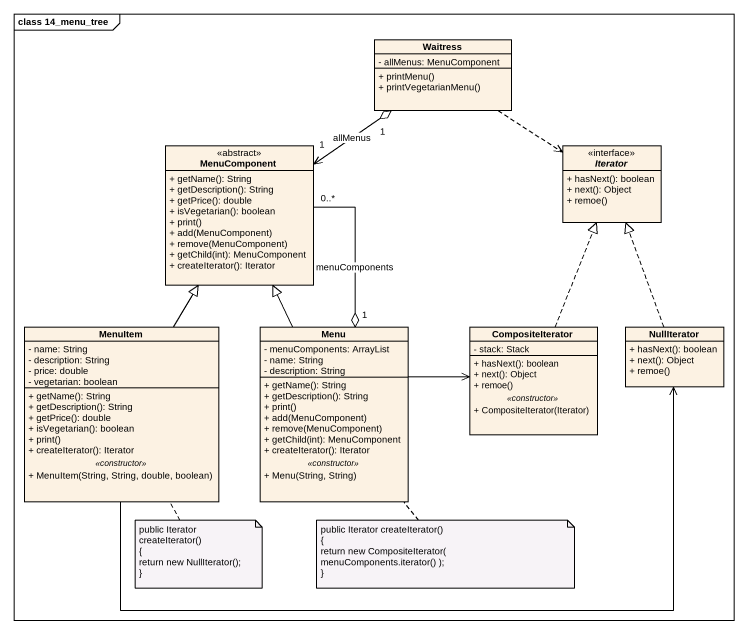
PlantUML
@startuml
mainframe class 14_menu_tree
hide circle
hide empty members
skinparam classAttributeIconSize 0
class Waitress {
  - allMenus: MenuComponent
  + printMenu()
  + printVegetarianMenu()
}
class MenuComponent <<abstract>> {
  + getName(): String
  + getDescription(): String
  + getPrice(): double
  + isVegetarian(): boolean
  + print()
  + add(MenuComponent)
  + remove(MenuComponent)
  + getChild(int): MenuComponent
  + createIterator(): Iterator
}
interface Iterator {
  + hasNext(): boolean
  + next(): Object
  + remoe()
}
class MenuItem {
  - name: String
  - description: String
  - price: double
  - vegetarian: boolean
  --
  + getName(): String
  + getDescription(): String
  + getPrice(): double
  + isVegetarian(): boolean
  + print()
  + createIterator(): Iterator
  .. <<constructor>> ..
  + MenuItem(String, String, double, boolean)
}
class Menu {
  - menuComponents: ArrayList
  - name: String
  - description: String
  --
  + getName(): String
  + getDescription(): String
  + print()
  + add(MenuComponent)
  + remove(MenuComponent)
  + getChild(int): MenuComponent
  + createIterator(): Iterator
  .. <<constructor>> ..
  + Menu(String, String)
}
class CompositeIterator {
  - stack: Stack
  --
  + hasNext(): boolean
  + next(): Object
  + remoe()
  .. <<constructor>> ..
  + CompositeIterator(Iterator)
}
class NullIterator {
  + hasNext(): boolean
  + next(): Object
  + remoe()
}
Waitress ..> Iterator
MenuComponent "1" <-up-o "1" Waitress : allMenus
MenuComponent "0..*" --o "1" Menu : menuComponents
MenuItem -up-|> MenuComponent
MenuItem -right-> NullIterator
Menu -up-|> MenuComponent
Menu -right-> CompositeIterator
CompositeIterator .up.|> Iterator
NullIterator .up.|> Iterator
note bottom of MenuItem
  public Iterator createIterator()
  {
  return new NullIterator();
  ~}
end note
note bottom of Menu
  public Iterator createIterator()
  {
  return new CompositeIterator( menuComponents.iterator() );
  ~}
end note
@enduml
